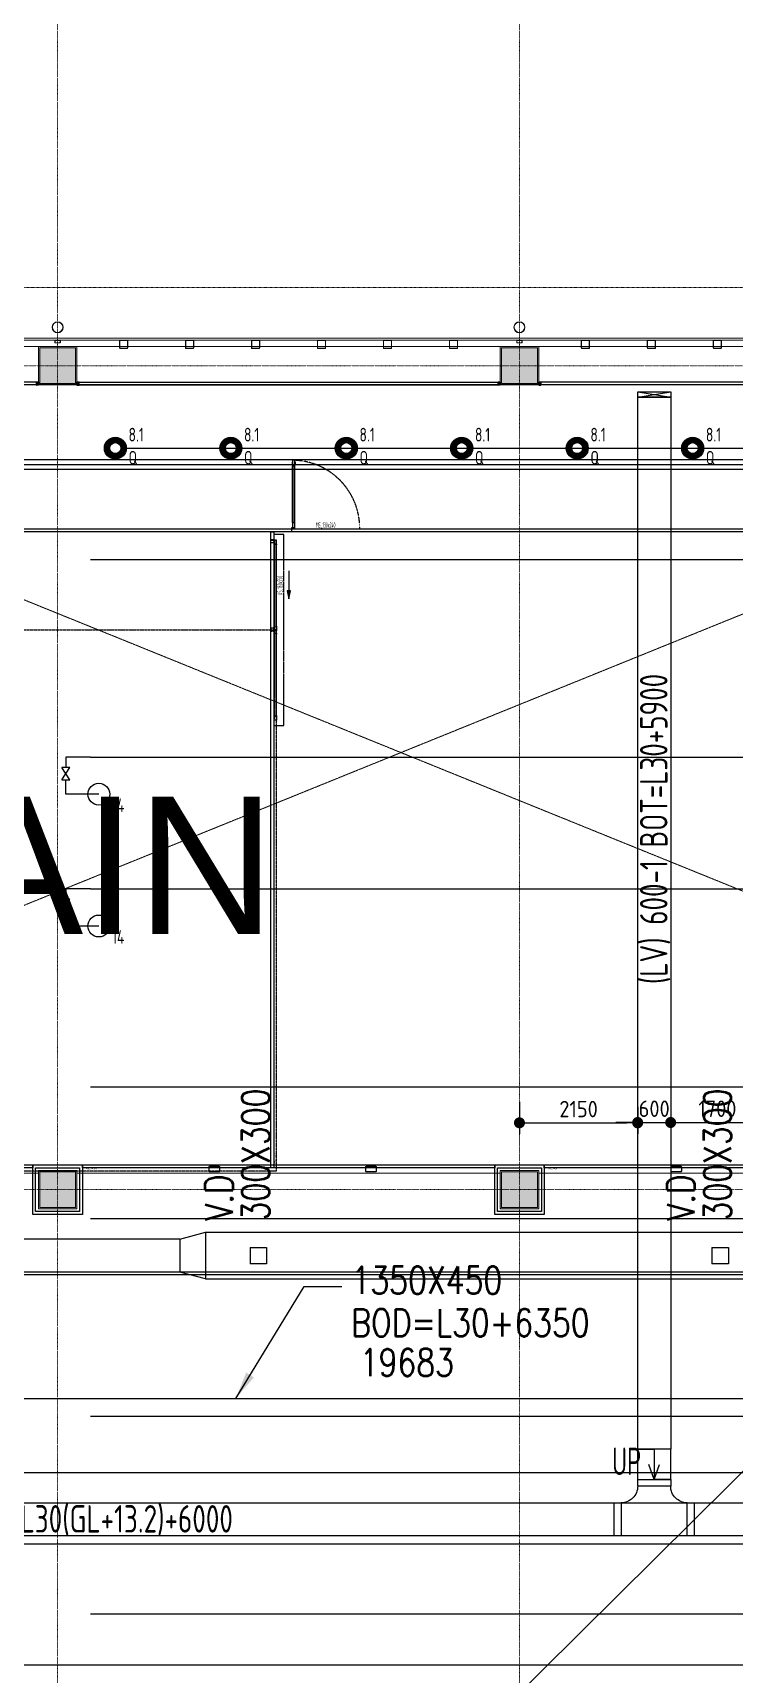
# Model space of a CAD drawing. Extents: x -32000 to 416743, y -254124 to 144214.
# Drawn here: x 209550 to 222304, y 66179 to 96061 of the extents above; entities that cross this region are included whole.
import ezdxf
from ezdxf.enums import TextEntityAlignment as Align

# ---------------------------------------------------------------- set-up
doc = ezdxf.new("R2010")
doc.units = 0
doc.header["$LTSCALE"] = 10
for name, pattern in [('H12PL4$0$JJP_三點線', [0.9, 0.3, -0.15, 0, -0.15, 0, -0.15, 0, -0.15]), ('X-F2-L30-FS-PIPE$0$CENTER2', [1.125, 0.75, -0.125, 0.125, -0.125]), ('XFDP30$0$HIDDEN', [0.3, 0.2, -0.1]), ('XFDP30$0$HIDDEN2', [0.1875, 0.125, -0.0625]), ('XFM1D40$0$CENTER', [2, 1.25, -0.25, 0.25, -0.25]), ('XFM7P40ICA$0$H12PL4$0$CENTERK1', [0.0983, 0.0833, -0.005, 0.005, -0.005]), ('XFM7P40ICA$0$H12PL4$0$DOTK1', [0.01, 0.005, -0.005]), ('XFM7P40ICA$0$H12PL4$0$JJP_三點線', [0.9, 0.3, -0.15, 0, -0.15, 0, -0.15, 0, -0.15])]:
    doc.linetypes.add(name, pattern=pattern)
for name, color, linetype in [('H12PL4$0$A-OBJE-2D', 252, 'Continuous'), ('H12PL4$0$A-OBJE-MEP', 252, 'Continuous'), ('H12PL4$0$A-WALL-EX', 252, 'Continuous'), ('H12PL4$0$S-COL', 252, 'Continuous'), ('H12PL4$0$S-GRID', 252, 'Continuous'), ('X-F2-L30-E-CT-LV-50K$0$E-CBL-DIM', 250, 'Continuous'), ('X-F2-L30-E-CT-LV-50K$0$E-CBL-EQPM', 230, 'Continuous'), ('X-F2-L30-E-CT-LV-50K$0$E-CBL-TXT', 250, 'Continuous'), ('X-F2-L30-FS-PIPE$0$F-SK-CEN', 1, 'X-F2-L30-FS-PIPE$0$CENTER2'), ('X-F2-L30-FS-PIPE$0$F-SK-DN-QR-T68-K14', 40, 'Continuous'), ('X-F2-L30-FS-PIPE$0$F-SK-LINE3', 100, 'Continuous'), ('X-F2-L30-FS-PIPE$0$F-SK-LINE4', 140, 'Continuous'), ('X-F2-L30-FS-PIPE$0$F-SK-UP-QR-T68-K8.1', 40, 'Continuous'), ('XFDP30$0$A-Door (50K)', 2, 'Continuous'), ('XFDP30$0$A-Partition-Col (50K)', 1, 'Continuous'), ('XFDP30$0$A-W-P1S (50K)', 2, 'Continuous'), ('XFDP30$0$A-W-P1S (50K_Temporary)', 2, 'XFDP30$0$HIDDEN2'), ('XFDP30$0$A-W-P2D_H-2.8m (50K)', 2, 'Continuous'), ('XFDP30$0$A-W-R1 (Rockwool) (50K)', 2, 'Continuous'), ('XFM1D40$0$M-CWTR-TEXT', 250, 'Continuous'), ('XFM1D40$0$M-HVAC-CMDUCT', 150, 'Continuous'), ('XFM1D40$0$M-PIPE-TEXT-ARROR', 250, 'Continuous'), ('XFM7P40ICA$0$H12PL4$0$A-OBJE-MEP', 252, 'Continuous'), ('XFM7P40ICA$0$H12PL4$0$A-WALL-EX', 252, 'Continuous'), ('XFM7P40ICA$0$H12PL4$0$Hattch', 252, 'Continuous'), ('XFM7P40ICA$0$H12PL4$0$L40_19_DRAN', 252, 'Continuous'), ('XFM7P40ICA$0$H12PL4$0$L40_19_SIAGE1', 252, 'Continuous'), ('XFM7P40ICA$0$H12PL4$0$L40_19_SIAGE3', 252, 'Continuous'), ('XFM7P40ICA$0$H12PL4$0$L40_19_STEEL2', 252, 'Continuous'), ('XFM7P40ICA$0$H12PL4$0$L40_19_STEEL3', 252, 'Continuous'), ('XFM7P40ICA$0$H12PL4$0$L40_19_SUGATA3', 252, 'Continuous'), ('XFM7P40ICA$0$H12PL4$0$L40_19_SUGATAD', 252, 'Continuous'), ('XFM7P40ICA$0$H12PL4$0$S-COL', 252, 'Continuous'), ('XFM7P40ICA$0$H12PL4$0$S-GRID', 252, 'Continuous')]:
    doc.layers.add(name, color=color, linetype=linetype)
doc.layers.add('XFDP30$0$A-Area (50K)', color=7, linetype='Continuous', plot=False)
doc.styles.get("Standard").update_dxf_attribs({"font": 'arial.ttf'})
doc.styles.add('X-F2-L30-E-CT-LV-50K$0$AA-TXT', font='isocp.shx', dxfattribs={"bigfont": 'chineset.shx'})
doc.styles.add('X-F2-L30-FS-PIPE$0$aa-txt', font='isocp.shx', dxfattribs={"bigfont": 'chineset.shx'})
doc.styles.add('XFDP30$0$AA-TXT', font='isocp.shx', dxfattribs={"width": 0.8, "bigfont": 'china.shx'})
doc.styles.add('XFM1D40$0$12P7-XCM2P10$0$AA-TXT', font='simplex.shx', dxfattribs={"bigfont": 'china.shx'})
doc.styles.add('XFM1D40$0$STANDARD', font='SIMPLEX', dxfattribs={"bigfont": 'BIGFONT'})
doc.dimstyles.new('X-F2-L30-E-CT-LV-50K$0$2000-dim', dxfattribs={"dimscale": 2000, "dimtxt": 0.15, "dimasz": 0.1, "dimexe": 0.1, "dimexo": 0.1, "dimgap": 0.05, "dimtad": 1, "dimdec": 0, "dimzin": 0, "dimdsep": 46, "dimtxsty": 'X-F2-L30-E-CT-LV-50K$0$AA-TXT', "dimblk": 'X-F2-L30-E-CT-LV-50K$0$_Dot', "dimcen": 2, "dimclrd": 256, "dimclre": 256, "dimclrt": 3, "dimadec": 0, "dimazin": 0, "dimtfac": 1, "dimtdec": 0, "dimtix": 1, "dimtmove": 2, "dimatfit": 3, "dimfxl": 0.1, "dimtvp": 1, "dimtolj": 1, "dimtzin": 0, "dimarcsym": 0})
doc.dimstyles.new('XFM1D40$0$Standard', dxfattribs={"dimtxt": 0.18, "dimasz": 0.18, "dimexe": 0.18, "dimexo": 0.0625, "dimgap": 0.09, "dimtad": 0, "dimtih": 1, "dimtoh": 1, "dimdec": 4, "dimzin": 0, "dimdsep": 46, "dimtxsty": 'XFM1D40$0$STANDARD', "dimcen": 0.09, "dimadec": 0, "dimazin": 0, "dimtfac": 1, "dimtdec": 4, "dimtofl": 0, "dimtmove": 0, "dimatfit": 3, "dimfxl": 1, "dimtolj": 1, "dimtzin": 0, "dimarcsym": 0})

# ---------------------------------------------------------------- blocks, each defined once
blk = doc.blocks.new('H12PL4')
at = {"layer": 'H12PL4$0$A-OBJE-2D', "lineweight": 0}
blk.add_line((151700, -350), (243100, 90350), dxfattribs=at)
at = {"layer": 'H12PL4$0$A-OBJE-MEP', "lineweight": 0, "flags": 128}
for points in [[(210095, 90700, 1), (209905, 90700, 1)], [(218495, 90700, 1), (218305, 90700, 1)]]:
    blk.add_lwpolyline(points, format="xyb", close=True, dxfattribs=at)
at = {"layer": 'H12PL4$0$A-OBJE-MEP', "lineweight": 0}
for centre in [(210000, 90700), (218400, 90700)]:
    blk.add_circle(centre, 100, dxfattribs=at)
at = {"layer": 'H12PL4$0$A-WALL-EX', "lineweight": 0}
blk.add_line((151700, 90465), (243600, 90465), dxfattribs=at)
at = {"layer": 'H12PL4$0$A-WALL-EX', "lineweight": 0, "flags": 128}
for points in [[(151550, 90350), (243617.5, 90350)], [(151700, 90500), (243600, 90500)], [(151700, 90500), (243600, 90500)], [(243600, 90500), (151700, 90500)]]:
    blk.add_lwpolyline(points, dxfattribs=at)
at = {"layer": 'H12PL4$0$S-COL', "lineweight": 0, "flags": 128}
for points in [[(209650, 90350), (209650, 89650), (210350, 89650), (210350, 90350)], [(218050, 90350), (218050, 89650), (218750, 89650), (218750, 90350)]]:
    blk.add_lwpolyline(points, dxfattribs=at)
for points in [[(209650, 74650), (210350, 74650), (210350, 75350), (209650, 75350)], [(218050, 74650), (218750, 74650), (218750, 75350), (218050, 75350)]]:
    blk.add_lwpolyline(points, close=True, dxfattribs=at)
at = {"layer": 'H12PL4$0$S-GRID', "linetype": 'H12PL4$0$JJP_三點線', "lineweight": 0}
for p, q in [((210000, 128250), (210000, -28000)), ((218400, 128250), (218400, -28000)), ((-29000, 90000), (289600, 90000)), ((-29000, 75000), (289600, 75000))]:
    blk.add_line(p, q, dxfattribs=at)
blk = doc.blocks.new('XFDP30$0$TP1-50-Partition_Col-side')
blk.add_lwpolyline([(-2.5, -4), (-2.5, -3.9), (-2.6, -3.9), (-2.5, -3), (-2.5, -0.3), (-2.4, -0.2), (-0.7, -0.2), (-0.5, -0.2), (-0.1, -0.2), (0, -0.2), (0, -0.2), (0.5, -0.2), (0.6, -0.2), (2.4, -0.2), (2.5, -0.3), (2.5, -3), (2.6, -3.9), (2.5, -3.9), (2.5, -4), (2.7, -4), (2.7, 0), (-2.7, 0), (-2.7, -4)], close=True)
for points in [[(-1.6, -2.1), (-2.3, -2.1, 0.414213), (-2.4, -2.2), (-2.4, -3.6), (-2.5, -3.6), (-2.5, -2.2, -0.414213), (-2.3, -2), (-1.6, -2), (-1.6, -2.1)], [(1.6, -2.1), (2.3, -2.1, -0.414213), (2.4, -2.2), (2.4, -3.6), (2.5, -3.6), (2.5, -2.2, 0.414213), (2.3, -2), (1.6, -2), (1.6, -2.1)]]:
    blk.add_lwpolyline(points, format="xyb")
blk.add_lwpolyline([(2.2, -3.6), (-2.2, -3.6, -0.414214), (-2.3, -3.5), (-2.3, -2.6, -0.414214), (-2.2, -2.5), (-1.3, -2.5, 0.414214), (-1.1, -2.3), (-1.1, -2.2, 0.414214), (-1.3, -2.1), (-1.9, -2.1), (-1.9, -2.1), (-1.3, -2.1, -0.414214), (-1.2, -2.2), (-1.2, -2.3, -0.414214), (-1.3, -2.4), (-2.2, -2.4, 0.414214), (-2.4, -2.6), (-2.4, -3.5, 0.414214), (-2.2, -3.6), (2.2, -3.6, 0.414214), (2.4, -3.5), (2.4, -2.6, 0.414214), (2.2, -2.4), (1.3, -2.4, -0.414214), (1.2, -2.3), (1.2, -2.2, -0.414214), (1.3, -2.1), (1.9, -2.1), (1.9, -2.1), (1.3, -2.1, 0.414214), (1.1, -2.2), (1.1, -2.3, 0.414214), (1.3, -2.5), (2.2, -2.5, -0.414214), (2.3, -2.6), (2.3, -3.5, -0.414214)], format="xyb", close=True)
blk = doc.blocks.new('*U547')
blk.add_lwpolyline([(0, 0), (0, 11.575), (0.05, 11.575), (0.05, 0)], close=True)
at = {"color": 15, "style": 'XFDP30$0$AA-TXT', "width": 0.8}
for tag, p in [('編號', (0.035, 0.07)), ('高度', (0.065, 0.07))]:
    blk.add_attdef(tag, text='', height=0.025, rotation=90, dxfattribs=at).set_placement(p, align=Align.MIDDLE_LEFT)
blk = doc.blocks.new('*U548')
blk.add_lwpolyline([(0, 0), (0, 7.5), (0.05, 7.5), (0.05, 0)], close=True)
at = {"color": 15, "style": 'XFDP30$0$AA-TXT', "width": 0.8}
for tag, p in [('編號', (0.035, 0.07)), ('高度', (0.065, 0.07))]:
    blk.add_attdef(tag, text='', height=0.025, rotation=90, dxfattribs=at).set_placement(p, align=Align.MIDDLE_LEFT)
blk = doc.blocks.new('XFDP30$0$GA2606')
blk.add_lwpolyline([(-13, 1), (-13, 0), (-16, 0), (-16, 0), (-16, 0), (-19, 0, -0.902738), (-19, 1), (-10, 3, 0.298217), (-9, 2), (-2, 2, 0.414214), (-2, 3), (-2, 18), (-2, 18), (-2, 20, -0.668179), (-2, 20), (0, 18), (0, 0), (0, 0), (-2, 0)], format="xyb", close=True)
blk = doc.blocks.new('XFDP30$0$Door-160x000_AS')
at = {"ltscale": 5}
blk.add_hatch(color=256, dxfattribs=at).paths.add_polyline_path([(70.4, 32.9), (70.4, 26.9), (55.4, 29.9)])
for p, q in [((55.4, 29.9), (70.4, 32.9)), ((70.4, 32.9), (70.4, 26.9)), ((70.4, 26.9), (55.4, 29.9)), ((106.4, 29.9), (70.4, 29.9))]:
    blk.add_line(p, q)
at = {"color": 9, "linetype": 'XFDP30$0$HIDDEN2'}
blk.add_lwpolyline([(-175, 21), (172.5, 21), (172.5, 2.5), (-175, 2.5)], close=True, dxfattribs=at)
at = {"color": 1, "linetype": 'XFDP30$0$HIDDEN2'}
for points in [[(-165, 3.8), (-156.7, 3.8, 0.158507), (-156.7, 3.8), (-156.6, 3.9, 0.72636), (-156.6, 4), (-156.8, 4, 0.414214), (-156.8, 3.9, -0.414214), (-156.8, 3.9), (-157.5, 3.9, -0.414214), (-157.6, 4), (-157.6, 4.4, 0.414214), (-157.6, 4.4), (-157.6, 4.4, 0.414214), (-157.7, 4.4), (-157.7, 4, -0.414214), (-157.7, 3.9), (-157.8, 3.9, -0.414214), (-157.9, 4), (-157.9, 5.7), (-157.9, 5.8), (-157.9, 5.8), (-157.9, 7.6, -0.414214), (-157.8, 7.6), (-157.7, 7.6, -0.414214), (-157.7, 7.6), (-157.7, 7.1, 0.414214), (-157.6, 7.1), (-157.6, 7.1, 0.414214), (-157.6, 7.1), (-157.6, 7.6, -0.414214), (-157.5, 7.6), (-156.8, 7.6, -0.414214), (-156.8, 7.6), (-156.8, 7.6, 0.414214), (-156.8, 7.6), (-156.6, 7.6, 0.72636), (-156.6, 7.6), (-156.7, 7.7, 0.158507), (-156.7, 7.7), (-165, 7.7, 0.414214), (-165, 7.7), (-165, 3.9, 0.414214)], [(0, 3.8), (-8.3, 3.8, -0.158507), (-8.3, 3.8), (-8.4, 3.9, -0.72636), (-8.4, 4), (-8.2, 4, -0.414214), (-8.2, 3.9, 0.414214), (-8.2, 3.9), (-7.5, 3.9, 0.414214), (-7.4, 4), (-7.4, 4.4, -0.414214), (-7.4, 4.4), (-7.4, 4.4, -0.414214), (-7.3, 4.4), (-7.3, 4, 0.414214), (-7.3, 3.9), (-7.2, 3.9, 0.414214), (-7.1, 4), (-7.1, 5.7), (-7.1, 5.8), (-7.1, 5.8), (-7.1, 7.6, 0.414214), (-7.2, 7.6), (-7.3, 7.6, 0.414214), (-7.3, 7.6), (-7.3, 7.1, -0.414214), (-7.4, 7.1), (-7.4, 7.1, -0.414214), (-7.4, 7.1), (-7.4, 7.6, 0.414214), (-7.5, 7.6), (-8.2, 7.6, 0.414214), (-8.2, 7.6), (-8.2, 7.6, -0.414214), (-8.2, 7.6), (-8.4, 7.6, -0.72636), (-8.4, 7.6), (-8.3, 7.7, -0.158507), (-8.3, 7.7), (0, 7.7, -0.414214), (0, 7.7), (0, 3.9, -0.414214)]]:
    blk.add_lwpolyline(points, format="xyb", close=True, dxfattribs=at)
blk.add_lwpolyline([(-157.6, 4), (-157.6, 7.5), (-7.4, 7.5), (-7.4, 4)], close=True, dxfattribs=at)
for points in [[(-2.3, -0.5, 0.070096), (-2.3, -0.5, 0.334236), (-2.2, -0.5, 0.795363), (-2.2, -0.4), (-2.6, -0.4, -0.414214), (-2.7, -0.3), (-2.7, 0.3, -0.414214), (-2.6, 0.4), (-2.2, 0.4, 0.795363), (-2.2, 0.5, 0.334236), (-2.3, 0.5, 0.070096), (-2.3, 0.5, 0.06212), (-2.3, 0.5, -0.357966), (-2.3, 0.5, -0.114149), (-2.3, 0.5), (-2.5, 0.6, 0.520559), (-2.5, 0.6, -0.09816), (-2.5, 0.6, -0.704497), (-2.6, 0.6, 0.231019), (-2.7, 0.8, -0.259663), (-2.7, 0.8), (-2.7, 1.5, 0.250846), (-2.7, 1.6, 0.148829), (-2.7, 1.6), (-2.8, 1.9, 0.835879), (-3, 1.9), (-3, -1.9, 0.835879), (-2.8, -1.9), (-2.7, -1.6, 0.148829), (-2.7, -1.6, 0.250846), (-2.7, -1.5), (-2.7, -0.8, -0.259663), (-2.7, -0.8, 0.231019), (-2.6, -0.6, -0.704497), (-2.5, -0.6, -0.09816), (-2.5, -0.6, 0.520559), (-2.5, -0.6), (-2.3, -0.5, -0.114149), (-2.3, -0.5, -0.357966), (-2.3, -0.5, 0.06212)], [(-2.5, 3.8), (5.8, 3.8, 0.158507), (5.8, 3.8), (5.9, 3.9, 0.72636), (5.9, 4), (5.7, 4, 0.414214), (5.7, 3.9, -0.414214), (5.7, 3.9), (5, 3.9, -0.414214), (4.9, 4), (4.9, 4.4, 0.414214), (4.9, 4.4), (4.9, 4.4, 0.414214), (4.8, 4.4), (4.8, 4, -0.414214), (4.8, 3.9), (4.7, 3.9, -0.414214), (4.6, 4), (4.6, 5.7), (4.6, 5.8), (4.6, 5.8), (4.6, 7.6, -0.414214), (4.7, 7.6), (4.8, 7.6, -0.414214), (4.8, 7.6), (4.8, 7.1, 0.414214), (4.9, 7.1), (4.9, 7.1, 0.414214), (4.9, 7.1), (4.9, 7.6, -0.414214), (5, 7.6), (5.7, 7.6, -0.414214), (5.7, 7.6), (5.7, 7.6, 0.414214), (5.7, 7.6), (5.9, 7.6, 0.72636), (5.9, 7.6), (5.8, 7.7, 0.158507), (5.8, 7.7), (-2.5, 7.7, 0.414214), (-2.5, 7.7), (-2.5, 3.9, 0.414214)], [(162.5, 3.8), (154.2, 3.8, -0.158507), (154.2, 3.8), (154.1, 3.9, -0.72636), (154.1, 4), (154.3, 4, -0.414214), (154.3, 3.9, 0.414214), (154.3, 3.9), (155, 3.9, 0.414214), (155.1, 4), (155.1, 4.4, -0.414214), (155.1, 4.4), (155.1, 4.4, -0.414214), (155.2, 4.4), (155.2, 4, 0.414214), (155.2, 3.9), (155.3, 3.9, 0.414214), (155.4, 4), (155.4, 5.7), (155.4, 5.8), (155.4, 5.8), (155.4, 7.6, 0.414214), (155.3, 7.6), (155.2, 7.6, 0.414214), (155.2, 7.6), (155.2, 7.1, -0.414214), (155.1, 7.1), (155.1, 7.1, -0.414214), (155.1, 7.1), (155.1, 7.6, 0.414214), (155, 7.6), (154.3, 7.6, 0.414214), (154.3, 7.6), (154.3, 7.6, -0.414214), (154.3, 7.6), (154.1, 7.6, -0.72636), (154.1, 7.6), (154.2, 7.7, -0.158507), (154.2, 7.7), (162.5, 7.7, -0.414214), (162.5, 7.7), (162.5, 3.9, -0.414214)], [(162.3, -0.5, -0.070096), (162.3, -0.5, -0.334236), (162.2, -0.5, -0.795363), (162.2, -0.4), (162.6, -0.4, 0.414214), (162.7, -0.3), (162.7, 0.3, 0.414214), (162.6, 0.4), (162.2, 0.4, -0.795363), (162.2, 0.5, -0.334236), (162.3, 0.5, -0.070096), (162.3, 0.5, -0.06212), (162.3, 0.5, 0.357966), (162.3, 0.5, 0.114149), (162.3, 0.5), (162.5, 0.6, -0.520559), (162.5, 0.6, 0.09816), (162.5, 0.6, 0.704497), (162.6, 0.6, -0.231019), (162.7, 0.8, 0.259663), (162.7, 0.8), (162.7, 1.5, -0.250846), (162.7, 1.6, -0.148829), (162.7, 1.6), (162.8, 1.9, -0.835879), (163, 1.9), (163, -1.9, -0.835879), (162.8, -1.9), (162.7, -1.6, -0.148829), (162.7, -1.6, -0.250846), (162.7, -1.5), (162.7, -0.8, 0.259663), (162.7, -0.8, -0.231019), (162.6, -0.6, 0.704497), (162.5, -0.6, 0.09816), (162.5, -0.6, -0.520559), (162.5, -0.6), (162.3, -0.5, 0.114149), (162.3, -0.5, 0.357966), (162.3, -0.5, -0.06212)]]:
    blk.add_lwpolyline(points, format="xyb", close=True)
for points in [[(-2.5, 2.5), (2.5, 2.5), (2.5, -2.5), (-2.5, -2.5)], [(4.9, 4), (4.9, 7.5), (155.1, 7.5), (155.1, 4)], [(162.5, 2.5), (157.5, 2.5), (157.5, -2.5), (162.5, -2.5)]]:
    blk.add_lwpolyline(points, close=True)
at = {"ltscale": 5}
for points in [[(2.5, 2.5), (0, 2.5), (0, 3.8), (2.5, 3.8)], [(157.5, 2.5), (160, 2.5), (160, 3.8), (157.5, 3.8)]]:
    blk.add_lwpolyline(points, close=True, dxfattribs=at)
at = {"yscale": 0.09999999999990905}
for p, xscale, zscale, rotation in [((-2.5, 2.5), 0.09999999999990905, 0.09999999999990905, 90), ((162.5, 2.5), -0.09999999999990905, 0.1, 270), ((-2.5, -2.5), -0.09999999999990905, 0.1, 90), ((162.5, -2.5), 0.09999999999990905, 0.09999999999990905, 270)]:
    blk.add_blockref('XFDP30$0$GA2606', p, dxfattribs=dict(at, xscale=xscale, zscale=zscale, rotation=rotation))
at = {"color": 9, "style": 'XFDP30$0$AA-TXT', "width": 0.45}
blk.add_attdef('160X240', text='', height=10, dxfattribs=at).set_placement((80, 14.4), align=Align.MIDDLE)
blk = doc.blocks.new('XFDP30$0$GAD2205')
blk.add_lwpolyline([(0, 1), (0, 1), (-18, 1, -0.414214), (-18, 2), (-18, 3, -0.414214), (-18, 3), (-14, 3, 0.414214), (-13, 4), (-13, 4, 0.414214), (-14, 4), (-18, 4, -0.414214), (-18, 5), (-18, 12, -0.414214), (-18, 12), (-18, 12, 0.414214), (-18, 12), (-18, 14, 0.72636), (-19, 14), (-19, 13, 0.158507), (-19, 13), (-19, 0, 0.414214), (-19, 0), (19, 0, 0.414214), (19, 0), (19, 13, 0.158507), (19, 13), (19, 14, 0.72636), (18, 14), (18, 12, 0.414214), (18, 12, -0.414214), (18, 12), (18, 5, -0.414214), (18, 4), (14, 4, 0.414214), (13, 4), (13, 4, 0.414214), (14, 3), (18, 3, -0.414214), (18, 3), (18, 2, -0.414214), (18, 1), (0, 1)], format="xyb", close=True)
blk = doc.blocks.new('XFDP30$0$Door-S130a')
for p, q in [((8.8, 120.4), (8.8, 125.3)), ((8.8, 125.3), (9.6, 125.3)), ((9.6, 120.4), (8.8, 120.4)), ((9.6, 125.3), (9.6, 120.4))]:
    blk.add_line(p, q)
blk.add_lwpolyline([(4.8, 120.4), (4.8, 125.3), (4, 125.3), (4, 120.4)], close=True)
at = {"ltscale": 5}
for points in [[(8.8, 117.8), (8.8, 127.9), (4.8, 127.9), (4.8, 117.8)], [(5, 117.5), (5, 14.8), (5, 14.8), (5, 117.5)], [(8.6, 14.8), (8.5, 14.8), (8.5, 117.5), (8.6, 117.5)], [(8.8, 4.3), (8.8, 14.4), (4.8, 14.4), (4.8, 4.3)]]:
    blk.add_lwpolyline(points, close=True, dxfattribs=at)
blk.add_lwpolyline([(4.8, 117.9), (4.8, 116.7, 0.158507), (4.9, 116.7), (4.9, 116.5, 0.72636), (5, 116.6), (5, 116.7, 0.414214), (5, 116.7, -0.414214), (4.9, 116.8), (4.9, 117.5, -0.414214), (5, 117.5), (5.4, 117.5, 0.414214), (5.4, 117.5), (5.4, 117.6, 0.414214), (5.4, 117.6), (5, 117.6, -0.414214), (4.9, 117.6), (4.9, 117.8, -0.414214), (5, 117.8), (6.8, 117.8), (6.8, 117.8), (6.8, 117.8), (8.6, 117.8, -0.414214), (8.6, 117.8), (8.6, 117.6, -0.414214), (8.6, 117.6), (8.2, 117.6, 0.414214), (8.1, 117.6), (8.1, 117.5, 0.414214), (8.2, 117.5), (8.6, 117.5, -0.414214), (8.6, 117.5), (8.6, 116.8, -0.414214), (8.6, 116.7), (8.6, 116.7, 0.414214), (8.6, 116.7), (8.6, 116.6, 0.72636), (8.6, 116.5), (8.7, 116.7, 0.158507), (8.7, 116.7), (8.7, 117.9, 0.414214), (8.7, 117.9), (4.9, 117.9, 0.414214)], format="xyb", close=True, dxfattribs=at)
at = {"ltscale": 500}
for points in [[(3.2, -0.6), (3.2, 3.9), (3, 3.9), (3, -0.6)], [(8.5, 4.8), (4, 4.8), (4, 4.6), (8.5, 4.6)]]:
    blk.add_lwpolyline(points, close=True, dxfattribs=at)
at = {"linetype": 'XFDP30$0$HIDDEN', "ltscale": 0.1}
blk.add_arc((3.4, 4.4), 123.6, 0, 86.7594, dxfattribs=at)
at = {"ltscale": 500, "extrusion": (0, 0, -1)}
blk.add_ellipse((3.4, 4.4), major_axis=(-0.495, 0.495), ratio=1, start_param=5.497787, end_param=11.780972, dxfattribs=at)
at = {"ltscale": 5, "xscale": 0.1000000000058208, "yscale": 0.1000000000058208, "zscale": 0.1000000000058208}
blk.add_blockref('XFDP30$0$GAD2205', (6.8, 14.3), dxfattribs=at)
at = {"color": 9, "style": 'XFDP30$0$AA-TXT', "width": 0.45}
blk.add_attdef('130X240', text='', height=10, dxfattribs=at).set_placement((65, 10), align=Align.MIDDLE_CENTER)
blk = doc.blocks.new('XFDP30')
at = {"layer": 'XFDP30$0$A-Area (50K)'}
blk.add_lwpolyline([(175950, 89650), (174600, 89650), (174600, 350), (243151, 350), (243151, 37225), (239940, 37225), (239940, 44550), (235500, 44550), (235500, 50025), (243150, 50025), (243151, 89650), (185250, 89650), (185250, 86290), (175950, 86290)], close=True, dxfattribs=at)
at = {"layer": 'XFDP30$0$A-W-P1S (50K)'}
for p, q in [((235600, 87025), (197075, 87025, 0)), ((235650, 86975), (197125, 86975, 0)), ((209550, 75450), (210450, 75450)), ((209550, 74550), (209550, 75450)), ((209600, 75400), (210400, 75400)), ((209600, 74600), (209600, 75400)), ((210400, 75400), (210400, 74600)), ((210450, 75450), (210450, 74550)), ((217950, 75450), (218850, 75450)), ((217950, 74550), (217950, 75450)), ((218000, 75400), (218800, 75400)), ((218000, 74600), (218000, 75400)), ((218800, 75400), (218800, 74600)), ((218850, 75450), (218850, 74550)), ((210450, 74550), (209550, 74550)), ((210400, 74600), (209600, 74600)), ((218850, 74550), (217950, 74550)), ((218800, 74600), (218000, 74600))]:
    blk.add_line(p, q, dxfattribs=at)
at = {"layer": 'XFDP30$0$A-W-P1S (50K_Temporary)', "ltscale": 2}
for p, q in [((192625, 73503, 0), (236742, 73503, 0)), ((192625, 73453, 0), (236742, 73453))]:
    blk.add_line(p, q, dxfattribs=at)
at = {"layer": 'XFDP30$0$A-W-R1 (Rockwool) (50K)'}
for p, q in [((209650, 89700, 0), (201950, 89700, 0)), ((209650, 89650, 0), (201950, 89650, 0)), ((210350, 89700, 0), (218050, 89700, 0)), ((210350, 89650, 0), (218050, 89650, 0)), ((226450, 89700, 0), (218750, 89700, 0)), ((226450, 89650, 0), (218750, 89650, 0))]:
    blk.add_line(p, q, dxfattribs=at)
at = {"layer": 'XFDP30$0$A-Door (50K)', "xscale": 10, "yscale": 10, "zscale": 10}
blk.add_blockref('XFDP30$0$Door-S130a', (214225, 87000, 0), dxfattribs=at).add_auto_attribs({'130X240': 'MS_130x240'})
at = {"layer": 'XFDP30$0$A-Door (50K)'}
ref = blk.add_blockref('XFDP30$0$Door-160x000_AS', (213906, 85200, 0), dxfattribs=dict(at, xscale=-10, yscale=10, zscale=10, rotation=270))
ref.add_attrib('160X240', 'AS_160x250', dxfattribs={"layer": '0', "color": 9, "height": 100, "rotation": 90, "style": 'XFDP30$0$AA-TXT', "width": 0.45}).set_placement((214050, 86000, 0), align=Align.MIDDLE)
at = {"layer": 'XFDP30$0$A-Partition-Col (50K)', "yscale": 10, "zscale": 10}
for p, xscale, rotation in [((209650, 89675, 0), -10, 270), ((210350, 89675, 0), 10, 90), ((218050, 89675), -10, 270), ((218750, 89675), 10, 90)]:
    blk.add_blockref('XFDP30$0$TP1-50-Partition_Col-side', p, dxfattribs=dict(at, xscale=xscale, rotation=rotation))
at = {"layer": 'XFDP30$0$A-W-P2D_H-2.8m (50K)'}
ref = blk.add_blockref('*U547', (213881, 75400), dxfattribs=dict(at, xscale=1000, yscale=1000, zscale=1000))
ref.add_attrib('高度', 'WALL H=2.8m', dxfattribs={"layer": '0', "color": 15, "height": 25, "rotation": 90, "style": 'XFDP30$0$AA-TXT', "width": 0.8}).set_placement((213946, 75470), align=Align.MIDDLE_LEFT)
ref = blk.add_blockref('*U548', (202050, 75450), dxfattribs=dict(at, xscale=1000, yscale=1000, zscale=1000, rotation=270))
ref.add_attrib('高度', 'WALL H=2.8m', dxfattribs={"layer": '0', "color": 15, "height": 25, "style": 'XFDP30$0$AA-TXT', "width": 0.8}).set_placement((202120, 75385), align=Align.MIDDLE_LEFT)
ref = blk.add_blockref('*U548', (210450, 75450), dxfattribs=dict(at, xscale=1000, yscale=1000, zscale=1000, rotation=270))
ref.add_attrib('高度', 'WALL H=2.8m', dxfattribs={"layer": '0', "color": 15, "height": 25, "style": 'XFDP30$0$AA-TXT', "width": 0.8}).set_placement((210520, 75385), align=Align.MIDDLE_LEFT)
ref = blk.add_blockref('*U548', (218850, 75450), dxfattribs=dict(at, xscale=1000, yscale=1000, zscale=1000, rotation=270))
ref.add_attrib('高度', 'WALL H=2.8m', dxfattribs={"layer": '0', "color": 15, "height": 25, "style": 'XFDP30$0$AA-TXT', "width": 0.8}).set_placement((218920, 75385), align=Align.MIDDLE_LEFT)
blk = doc.blocks.new('*U561')
at = {"linetype": 'ByBlock', "lineweight": -2, "ltscale": 0.8}
blk.add_line((-300, -600), (900, -600), dxfattribs=at)
for points in [[(-300, 0, 0.414214), (0, 300)], [(600, 300, 0.414214), (900, 0)]]:
    blk.add_lwpolyline(points, format="xyb", dxfattribs=at)
for points in [[(600, 300), (600, 425), (0, 425), (0, 300)], [(-425, -600), (-300, -600), (-300, 0), (-425, 0)], [(900, -600), (1025, -600), (1025, 0), (900, 0)]]:
    blk.add_lwpolyline(points, close=True, dxfattribs=at)
blk = doc.blocks.new('X-F2-L30-E-CT-LV-50K$0$_Dot')
at = {"color": 0, "linetype": 'ByBlock', "lineweight": -2}
blk.add_line((-0.5, 0), (-1, 0), dxfattribs=at)
at = {"color": 0, "linetype": 'ByBlock', "const_width": 0.5}
blk.add_lwpolyline([(-0.25, 0, 1), (0.25, 0, 1)], format="xyb", close=True, dxfattribs=at)
blk = doc.blocks.new('*D1080')
at = {"layer": 'DEFPOINTS', "color": 0, "transparency": 16777216}
for p in [(218400, 76800), (220550, 76699), (220550, 76217)]:
    blk.add_point(p, dxfattribs=at)
at = {"layer": 'X-F2-L30-E-CT-LV-50K$0$E-CBL-DIM', "lineweight": -2, "transparency": 16777216}
for p, q in [((218400, 76600), (218400, 76017)), ((220550, 76499), (220550, 76017)), ((218600, 76217), (220350, 76217))]:
    blk.add_line(p, q, dxfattribs=at)
at = {"layer": 'X-F2-L30-E-CT-LV-50K$0$E-CBL-DIM', "lineweight": -2, "transparency": 16777216, "xscale": 200, "yscale": 200, "zscale": 200, "rotation": 180}
blk.add_blockref('X-F2-L30-E-CT-LV-50K$0$_Dot', (218400, 76217), dxfattribs=at)
at = {"layer": 'X-F2-L30-E-CT-LV-50K$0$E-CBL-DIM', "lineweight": -2, "transparency": 16777216, "xscale": 200, "yscale": 200, "zscale": 200}
blk.add_blockref('X-F2-L30-E-CT-LV-50K$0$_Dot', (220550, 76217), dxfattribs=at)
at = {"layer": 'X-F2-L30-E-CT-LV-50K$0$E-CBL-DIM', "transparency": 16777216, "insert": (219475, 76467), "char_height": 300, "attachment_point": 5, "style": 'X-F2-L30-E-CT-LV-50K$0$AA-TXT'}
blk.add_mtext('\\A1;2150', dxfattribs=at)
blk = doc.blocks.new('*D1081')
at = {"layer": 'DEFPOINTS', "color": 0, "transparency": 16777216}
for p in [(220550, 76699), (221150, 76283), (221150, 76223)]:
    blk.add_point(p, dxfattribs=at)
at = {"layer": 'X-F2-L30-E-CT-LV-50K$0$E-CBL-DIM', "lineweight": -2, "transparency": 16777216}
for p, q in [((220550, 76499), (220550, 76023)), ((220350, 76223), (220150, 76223)), ((220550, 76223), (221150, 76223)), ((221350, 76223), (221550, 76223)), ((221150, 76083), (221150, 76023))]:
    blk.add_line(p, q, dxfattribs=at)
at = {"layer": 'X-F2-L30-E-CT-LV-50K$0$E-CBL-DIM', "lineweight": -2, "transparency": 16777216, "xscale": 200, "yscale": 200, "zscale": 200}
blk.add_blockref('X-F2-L30-E-CT-LV-50K$0$_Dot', (220550, 76223), dxfattribs=at)
at = {"layer": 'X-F2-L30-E-CT-LV-50K$0$E-CBL-DIM', "lineweight": -2, "transparency": 16777216, "xscale": 200, "yscale": 200, "zscale": 200, "rotation": 180}
blk.add_blockref('X-F2-L30-E-CT-LV-50K$0$_Dot', (221150, 76223), dxfattribs=at)
at = {"layer": 'X-F2-L30-E-CT-LV-50K$0$E-CBL-DIM', "transparency": 16777216, "insert": (220850, 76473), "char_height": 300, "attachment_point": 5, "style": 'X-F2-L30-E-CT-LV-50K$0$AA-TXT'}
blk.add_mtext('\\A1;600', dxfattribs=at)
blk = doc.blocks.new('*D1082')
at = {"layer": 'DEFPOINTS', "color": 0, "transparency": 16777216}
for p in [(221150, 76283), (222850, 76283), (222850, 76223)]:
    blk.add_point(p, dxfattribs=at)
at = {"layer": 'X-F2-L30-E-CT-LV-50K$0$E-CBL-DIM', "lineweight": -2, "transparency": 16777216}
for p, q in [((221350, 76223), (222650, 76223)), ((221150, 76083), (221150, 76023)), ((222850, 76083), (222850, 76023))]:
    blk.add_line(p, q, dxfattribs=at)
at = {"layer": 'X-F2-L30-E-CT-LV-50K$0$E-CBL-DIM', "lineweight": -2, "transparency": 16777216, "xscale": 200, "yscale": 200, "zscale": 200, "rotation": 180}
blk.add_blockref('X-F2-L30-E-CT-LV-50K$0$_Dot', (221150, 76223), dxfattribs=at)
at = {"layer": 'X-F2-L30-E-CT-LV-50K$0$E-CBL-DIM', "lineweight": -2, "transparency": 16777216, "xscale": 200, "yscale": 200, "zscale": 200}
blk.add_blockref('X-F2-L30-E-CT-LV-50K$0$_Dot', (222850, 76223), dxfattribs=at)
at = {"layer": 'X-F2-L30-E-CT-LV-50K$0$E-CBL-DIM', "transparency": 16777216, "insert": (222000, 76473), "char_height": 300, "attachment_point": 5, "style": 'X-F2-L30-E-CT-LV-50K$0$AA-TXT'}
blk.add_mtext('\\A1;1700', dxfattribs=at)
blk = doc.blocks.new('XFM7P40ICA$0$H12PL4')
at = {"layer": 'XFM7P40ICA$0$H12PL4$0$Hattch', "linetype": 'Continuous', "lineweight": 0}
for points in [[(209650, 89650), (210350, 89650), (210350, 90350), (209650, 90350)], [(218050, 89650), (218750, 89650), (218750, 90350), (218050, 90350)], [(209650, 74650), (210350, 74650), (210350, 75350), (209650, 75350)], [(218050, 74650), (218750, 74650), (218750, 75350), (218050, 75350)]]:
    blk.add_hatch(color=256, dxfattribs=at).paths.add_polyline_path(points)
at = {"layer": 'XFM7P40ICA$0$H12PL4$0$A-OBJE-MEP', "lineweight": 0, "flags": 128}
for points in [[(210095, 90700, 1), (209905, 90700, 1)], [(218495, 90700, 1), (218305, 90700, 1)]]:
    blk.add_lwpolyline(points, format="xyb", close=True, dxfattribs=at)
at = {"layer": 'XFM7P40ICA$0$H12PL4$0$A-OBJE-MEP', "lineweight": 0}
for centre in [(210000, 90700), (218400, 90700)]:
    blk.add_circle(centre, 100, dxfattribs=at)
at = {"layer": 'XFM7P40ICA$0$H12PL4$0$A-WALL-EX', "lineweight": 0, "flags": 128}
for points in [[(243600, 90500), (151700, 90500)], [(151700, 90465), (243600, 90465)]]:
    blk.add_lwpolyline(points, dxfattribs=at)
at = {"layer": 'XFM7P40ICA$0$H12PL4$0$L40_19_DRAN', "lineweight": 0}
for centre in [(210000, 90700), (218400, 90700)]:
    blk.add_circle(centre, 100, dxfattribs=at)
at = {"layer": 'XFM7P40ICA$0$H12PL4$0$L40_19_SIAGE1', "lineweight": 0}
for p, q in [((243600, 90500), (151700, 90500)), ((197740, 75450), (234750, 75450)), ((209650, 75300), (201950, 75300)), ((218050, 75300), (210350, 75300)), ((226450, 75300), (218750, 75300))]:
    blk.add_line(p, q, dxfattribs=at)
at = {"layer": 'XFM7P40ICA$0$H12PL4$0$L40_19_SIAGE3', "lineweight": 0}
blk.add_line((151665, 90465), (234900, 90465), dxfattribs=at)
at = {"layer": 'XFM7P40ICA$0$H12PL4$0$L40_19_STEEL2', "lineweight": 0, "flags": 128}
for points in [[(209650, 89650), (209650, 90350), (210350, 90350), (210350, 89650)], [(209675, 89675), (209675, 90325), (210325, 90325), (210325, 89675)], [(218050, 89650), (218050, 90350), (218750, 90350), (218750, 89650)], [(218075, 89675), (218075, 90325), (218725, 90325), (218725, 89675)], [(209650, 75350), (209650, 74650), (210350, 74650), (210350, 75350)], [(209675, 75325), (209675, 74675), (210325, 74675), (210325, 75325)], [(218050, 75350), (218050, 74650), (218750, 74650), (218750, 75350)], [(218075, 75325), (218075, 74675), (218725, 74675), (218725, 75325)]]:
    blk.add_lwpolyline(points, close=True, dxfattribs=at)
at = {"layer": 'XFM7P40ICA$0$H12PL4$0$L40_19_STEEL3', "lineweight": 0, "flags": 128}
for points in [[(210036.5, 90415), (209963.5, 90415, -0.4142136), (209950, 90428.5), (209950, 90451.5, -0.4142136), (209963.5, 90465), (210036.5, 90465, -0.4142136), (210050, 90451.5), (210050, 90428.5, -0.4142136)], [(210036.5, 90419.5), (209963.5, 90419.5, -0.4142136), (209954.5, 90428.5), (209954.5, 90451.5, -0.4142136), (209963.5, 90460.5), (210036.5, 90460.5, -0.4142136), (210045.5, 90451.5), (210045.5, 90428.5, -0.4142136)], [(211261.5, 90315), (211138.5, 90315, -0.4142136), (211125, 90328.5), (211125, 90451.5, -0.4142136), (211138.5, 90465), (211261.5, 90465, -0.4142136), (211275, 90451.5), (211275, 90328.5, -0.4142136)], [(211261.5, 90319.5), (211138.5, 90319.5, -0.4142136), (211129.5, 90328.5), (211129.5, 90451.5, -0.4142136), (211138.5, 90460.5), (211261.5, 90460.5, -0.4142136), (211270.5, 90451.5), (211270.5, 90328.5, -0.4142136)], [(212461.5, 90315), (212338.5, 90315, -0.4142136), (212325, 90328.5), (212325, 90451.5, -0.4142136), (212338.5, 90465), (212461.5, 90465, -0.4142136), (212475, 90451.5), (212475, 90328.5, -0.4142136)], [(212461.5, 90319.5), (212338.5, 90319.5, -0.4142136), (212329.5, 90328.5), (212329.5, 90451.5, -0.4142136), (212338.5, 90460.5), (212461.5, 90460.5, -0.4142136), (212470.5, 90451.5), (212470.5, 90328.5, -0.4142136)], [(213661.5, 90315), (213538.5, 90315, -0.4142136), (213525, 90328.5), (213525, 90451.5, -0.4142136), (213538.5, 90465), (213661.5, 90465, -0.4142136), (213675, 90451.5), (213675, 90328.5, -0.4142136)], [(213661.5, 90319.5), (213538.5, 90319.5, -0.4142136), (213529.5, 90328.5), (213529.5, 90451.5, -0.4142136), (213538.5, 90460.5), (213661.5, 90460.5, -0.4142136), (213670.5, 90451.5), (213670.5, 90328.5, -0.4142136)], [(214861.5, 90315), (214738.5, 90315, -0.4142136), (214725, 90328.5), (214725, 90451.5, -0.4142136), (214738.5, 90465), (214861.5, 90465, -0.4142136), (214875, 90451.5), (214875, 90328.5, -0.4142136)], [(214861.5, 90319.5), (214738.5, 90319.5, -0.4142136), (214729.5, 90328.5), (214729.5, 90451.5, -0.4142136), (214738.5, 90460.5), (214861.5, 90460.5, -0.4142136), (214870.5, 90451.5), (214870.5, 90328.5, -0.4142136)], [(216061.5, 90315), (215938.5, 90315, -0.4142136), (215925, 90328.5), (215925, 90451.5, -0.4142136), (215938.5, 90465), (216061.5, 90465, -0.4142136), (216075, 90451.5), (216075, 90328.5, -0.4142136)], [(216061.5, 90319.5), (215938.5, 90319.5, -0.4142136), (215929.5, 90328.5), (215929.5, 90451.5, -0.4142136), (215938.5, 90460.5), (216061.5, 90460.5, -0.4142136), (216070.5, 90451.5), (216070.5, 90328.5, -0.4142136)], [(217261.5, 90315), (217138.5, 90315, -0.4142136), (217125, 90328.5), (217125, 90451.5, -0.4142136), (217138.5, 90465), (217261.5, 90465, -0.4142136), (217275, 90451.5), (217275, 90328.5, -0.4142136)], [(217261.5, 90319.5), (217138.5, 90319.5, -0.4142136), (217129.5, 90328.5), (217129.5, 90451.5, -0.4142136), (217138.5, 90460.5), (217261.5, 90460.5, -0.4142136), (217270.5, 90451.5), (217270.5, 90328.5, -0.4142136)], [(218436.5, 90415), (218363.5, 90415, -0.4142136), (218350, 90428.5), (218350, 90451.5, -0.4142136), (218363.5, 90465), (218436.5, 90465, -0.4142136), (218450, 90451.5), (218450, 90428.5, -0.4142136)], [(218436.5, 90419.5), (218363.5, 90419.5, -0.4142136), (218354.5, 90428.5), (218354.5, 90451.5, -0.4142136), (218363.5, 90460.5), (218436.5, 90460.5, -0.4142136), (218445.5, 90451.5), (218445.5, 90428.5, -0.4142136)], [(219661.5, 90315), (219538.5, 90315, -0.4142136), (219525, 90328.5), (219525, 90451.5, -0.4142136), (219538.5, 90465), (219661.5, 90465, -0.4142136), (219675, 90451.5), (219675, 90328.5, -0.4142136)], [(219661.5, 90319.5), (219538.5, 90319.5, -0.4142136), (219529.5, 90328.5), (219529.5, 90451.5, -0.4142136), (219538.5, 90460.5), (219661.5, 90460.5, -0.4142136), (219670.5, 90451.5), (219670.5, 90328.5, -0.4142136)], [(220861.5, 90315), (220738.5, 90315, -0.4142136), (220725, 90328.5), (220725, 90451.5, -0.4142136), (220738.5, 90465), (220861.5, 90465, -0.4142136), (220875, 90451.5), (220875, 90328.5, -0.4142136)], [(220861.5, 90319.5), (220738.5, 90319.5, -0.4142136), (220729.5, 90328.5), (220729.5, 90451.5, -0.4142136), (220738.5, 90460.5), (220861.5, 90460.5, -0.4142136), (220870.5, 90451.5), (220870.5, 90328.5, -0.4142136)], [(222061.5, 90315), (221938.5, 90315, -0.4142136), (221925, 90328.5), (221925, 90451.5, -0.4142136), (221938.5, 90465), (222061.5, 90465, -0.4142136), (222075, 90451.5), (222075, 90328.5, -0.4142136)], [(222061.5, 90319.5), (221938.5, 90319.5, -0.4142136), (221929.5, 90328.5), (221929.5, 90451.5, -0.4142136), (221938.5, 90460.5), (222061.5, 90460.5, -0.4142136), (222070.5, 90451.5), (222070.5, 90328.5, -0.4142136)], [(212932, 75425), (212768, 75425, 0.4142136), (212750, 75407), (212750, 75343, 0.4142136), (212768, 75325), (212932, 75325, 0.4142136), (212950, 75343), (212950, 75407, 0.4142136)], [(212932, 75419), (212768, 75419, 0.4142136), (212756, 75407), (212756, 75343, 0.4142136), (212768, 75331), (212932, 75331, 0.4142136), (212944, 75343), (212944, 75407, 0.4142136)], [(215782, 75425), (215618, 75425, 0.4142136), (215600, 75407), (215600, 75343, 0.4142136), (215618, 75325), (215782, 75325, 0.4142136), (215800, 75343), (215800, 75407, 0.4142136)], [(215782, 75419), (215618, 75419, 0.4142136), (215606, 75407), (215606, 75343, 0.4142136), (215618, 75331), (215782, 75331, 0.4142136), (215794, 75343), (215794, 75407, 0.4142136)], [(221332, 75425), (221168, 75425, 0.4142136), (221150, 75407), (221150, 75343, 0.4142136), (221168, 75325), (221332, 75325, 0.4142136), (221350, 75343), (221350, 75407, 0.4142136)], [(221332, 75419), (221168, 75419, 0.4142136), (221156, 75407), (221156, 75343, 0.4142136), (221168, 75331), (221332, 75331, 0.4142136), (221344, 75343), (221344, 75407, 0.4142136)]]:
    blk.add_lwpolyline(points, format="xyb", close=True, dxfattribs=at)
at = {"layer": 'XFM7P40ICA$0$H12PL4$0$L40_19_SUGATA3', "linetype": 'XFM7P40ICA$0$H12PL4$0$CENTERK1', "lineweight": 0}
for p, q in [((197740, 90465), (234750, 75450)), ((197740, 75450), (234750, 90465))]:
    blk.add_line(p, q, dxfattribs=at)
at = {"layer": 'XFM7P40ICA$0$H12PL4$0$L40_19_SUGATAD', "linetype": 'XFM7P40ICA$0$H12PL4$0$DOTK1', "lineweight": 0}
blk.add_line((151700, 91425), (243600, 91425), dxfattribs=at)
at = {"layer": 'XFM7P40ICA$0$H12PL4$0$S-COL', "lineweight": 0, "flags": 128}
for points in [[(209650, 89650), (210350, 89650), (210350, 90350), (209650, 90350)], [(218050, 89650), (218750, 89650), (218750, 90350), (218050, 90350)], [(209650, 74650), (210350, 74650), (210350, 75350), (209650, 75350)], [(218050, 74650), (218750, 74650), (218750, 75350), (218050, 75350)]]:
    blk.add_lwpolyline(points, close=True, dxfattribs=at)
at = {"layer": 'XFM7P40ICA$0$H12PL4$0$S-GRID', "linetype": 'XFM7P40ICA$0$H12PL4$0$JJP_三點線', "lineweight": 0}
for p, q in [((210000, 128250), (210000, -28000)), ((218400, 128250), (218400, -28000)), ((-29000, 90000), (289600, 90000)), ((-29000, 75000), (289600, 75000))]:
    blk.add_line(p, q, dxfattribs=at)
blk = doc.blocks.new('XFM7P40ICA')
blk.add_blockref('XFM7P40ICA$0$H12PL4', (0, 0))
blk = doc.blocks.new('X-F2-L30-FS-PIPE$0$FS02-Q-81')
at = {"const_width": 0.5}
blk.add_lwpolyline([(-0.75, 0, 1), (0.75, 0, 1)], format="xyb", close=True, dxfattribs=at)
for radius in [1, 0.5]:
    blk.add_circle((0, 0), radius)
at = {"style": 'X-F2-L30-FS-PIPE$0$aa-txt', "width": 0.8}
for s, p in [('8.1', (1.2, 0.6)), ('Q', (1.2, -1.5))]:
    blk.add_text(s, height=1.25, dxfattribs=at).set_placement(p)
blk = doc.blocks.new('X-F2-L30-FS-PIPE$0$GV')
for p, q in [((3, -1), (0, 1)), ((3, 1), (0, -1)), ((0, -1), (0, 1)), ((3, 1), (3, -1))]:
    blk.add_line(p, q)
blk = doc.blocks.new('X-F2-L30-FS-PIPE$0$FV03')
blk.add_blockref('X-F2-L30-FS-PIPE$0$GV', (0, 0))
blk = doc.blocks.new('X-F2-L30-FS-PIPE$0$FS01-14')
blk.add_circle((0, 0), 1)
at = {"style": 'X-F2-L30-FS-PIPE$0$aa-txt', "width": 0.8}
blk.add_text('14', height=1.25, dxfattribs=at).set_placement((1.2, -1), align=Align.MIDDLE_LEFT)
blk = doc.blocks.new('X-F2-L30-FS-PIPE')
at = {"layer": 'X-F2-L30-FS-PIPE$0$F-SK-CEN'}
blk.add_line((198168, 88200), (233082, 88200, 0), dxfattribs=at)
at = {"layer": 'X-F2-L30-FS-PIPE$0$F-SK-LINE3'}
for p, q in [((211250, 88500), (223950, 88500)), ((210600, 86475), (225516, 86475)), ((210600, 82875), (210150, 82875)), ((210150, 82875), (210150, 82688)), ((210600, 82875), (225516, 82875)), ((210150, 82200), (210150, 82462)), ((210750, 82200), (210150, 82200)), ((210600, 80475), (210150, 80475)), ((210150, 80475), (210150, 80288)), ((210600, 80475), (225516, 80475)), ((210150, 79800), (210150, 80062)), ((210750, 79800), (210150, 79800)), ((210600, 76875), (225516, 76875)), ((210600, 74475), (225516, 74475)), ((210600, 70875), (225516, 70875)), ((210600, 67275), (225516, 67275))]:
    blk.add_line(p, q, dxfattribs=at)
at = {"layer": 'X-F2-L30-FS-PIPE$0$F-SK-LINE4', "elevation": 0}
blk.add_lwpolyline([(198168, 88284), (198168, 88116), (233082, 88116), (233082, 88284)], close=True, dxfattribs=at)
at = {"layer": 'X-F2-L30-FS-PIPE$0$F-SK-DN-QR-T68-K14', "xscale": 200, "yscale": 200, "zscale": 200}
for p in [(210750, 82200), (210750, 79800)]:
    blk.add_blockref('X-F2-L30-FS-PIPE$0$FS01-14', p, dxfattribs=at)
at = {"layer": 'X-F2-L30-FS-PIPE$0$F-SK-LINE3', "xscale": -75, "yscale": 75, "zscale": 75, "rotation": 90}
for p in [(210150, 82688), (210150, 80288)]:
    blk.add_blockref('X-F2-L30-FS-PIPE$0$FV03', p, dxfattribs=at)
at = {"layer": 'X-F2-L30-FS-PIPE$0$F-SK-UP-QR-T68-K8.1', "xscale": 200, "yscale": 200, "zscale": 200}
for p in [(211050, 88500), (213150, 88500), (215250, 88500), (217350, 88500), (219450, 88500), (221550, 88500)]:
    blk.add_blockref('X-F2-L30-FS-PIPE$0$FS02-Q-81', p, dxfattribs=at)
blk = doc.blocks.new('XFM1D40')
at = {"linetype": 'XFM1D40$0$CENTER', "elevation": 0}
blk.add_lwpolyline([(201858.8, 85189.4), (213975.7, 85189.4), (213975.7, 75335.9), (201858.8, 75335.9)], close=True, dxfattribs=at)
at = {"layer": 'XFM1D40$0$M-HVAC-CMDUCT'}
for p, q in [((212225.6, 74100), (212692.1, 74225)), ((212692.1, 74225), (245350, 74225)), ((212692.1, 74225), (212692.1, 73375)), ((212225.6, 74100), (179592.1, 74100)), ((212225.6, 74100), (212225.6, 73500)), ((213500, 73950), (213800, 73950)), ((213500, 73950), (213500, 73650)), ((213800, 73950), (213800, 73650)), ((221900, 73950), (222200, 73950)), ((221900, 73950), (221900, 73650)), ((222200, 73950), (222200, 73650)), ((213800, 73650), (213500, 73650)), ((222200, 73650), (221900, 73650)), ((212225.6, 73500), (179592.1, 73500)), ((212692.1, 73375), (212225.6, 73500)), ((212692.1, 73375), (245350, 73375)), ((174600, 71200), (245106, 71200)), ((174600, 69850), (245350, 69850)), ((174600, 68550), (245350, 68550)), ((174600, 66350), (245350, 66350))]:
    blk.add_line(p, q, dxfattribs=at)
at = {"layer": 'DEFPOINTS', "color": 2, "style": 'XFM1D40$0$12P7-XCM2P10$0$AA-TXT', "width": 0.8}
blk.add_text('19683', height=500, dxfattribs=at).set_placement((215494.5, 71854.8), align=Align.MIDDLE_LEFT)
at = {"layer": 'XFM1D40$0$M-CWTR-TEXT', "style": 'XFM1D40$0$12P7-XCM2P10$0$AA-TXT', "width": 0.8}
for s, p in [('300X300', (213601.1, 74440.2)), ('300X300', (222001.1, 74440.2)), ('V.D', (212935.1, 74440.2)), ('V.D', (221335.1, 74440.2))]:
    blk.add_text(s, height=500, rotation=90, dxfattribs=at).set_placement(p, align=Align.MIDDLE_LEFT)
for s, p in [('1350X450', (215344.4, 73350.8)), ('BOD=L30+6350', (215339.5, 72577.3))]:
    blk.add_text(s, height=500, dxfattribs=at).set_placement(p, align=Align.MIDDLE_LEFT)
at = {"layer": 'XFM1D40$0$M-PIPE-TEXT-ARROR'}
blk.add_leader([(213239.8, 71200), (214486.1, 73237.9), (215172.3, 73237.9)], dimstyle='XFM1D40$0$Standard', override={"dimasz": 500}, dxfattribs=at)
blk = doc.blocks.new('X-F2-L30-E-CT-LV-50K')
at = {"layer": 'X-F2-L30-E-CT-LV-50K$0$E-CBL-EQPM'}
for p, q in [((220550, 89425, 0), (221150, 89525, 0)), ((220550, 89525, 0), (221150, 89425, 0)), ((220550, 69725), (220550, 70275)), ((220550, 70275), (220850, 70275)), ((220850, 70275), (220850, 69725)), ((221150, 70275), (220850, 70275)), ((221150, 69725), (221150, 70275)), ((220850, 69725), (220752, 69998.6)), ((220850, 69725), (220948, 69998.6)), ((220550, 69725), (220850, 69725)), ((221150, 69725), (220850, 69725))]:
    blk.add_line(p, q, dxfattribs=at)
at = {"layer": 'X-F2-L30-E-CT-LV-50K$0$E-CBL-EQPM', "elevation": 0}
blk.add_lwpolyline([(220550, 89525), (221150, 89525), (221150, 89425), (220550, 89425)], close=True, dxfattribs=at)
at = {"layer": 'X-F2-L30-E-CT-LV-50K$0$E-CBL-EQPM'}
for points in [[(220550, 70275), (220550, 89425), (221150, 89425), (221150, 70275)], [(178800, 69300), (239800, 69300), (239800, 68700), (178800, 68700)]]:
    blk.add_lwpolyline(points, close=True, dxfattribs=at)
at = {"layer": 'X-F2-L30-E-CT-LV-50K$0$E-CBL-EQPM', "xscale": -1}
blk.add_blockref('*U561', (221150, 69300), dxfattribs=at)
at = {"layer": 'X-F2-L30-E-CT-LV-50K$0$E-CBL-TXT', "style": 'X-F2-L30-E-CT-LV-50K$0$AA-TXT', "width": 0.8}
blk.add_text('(LV) 600-1 BOT=L30+5900', height=500, rotation=90, dxfattribs=at).set_placement((220842.7, 78742.4), align=Align.MIDDLE_LEFT)
at = {"layer": 'X-F2-L30-E-CT-LV-50K$0$E-CBL-TXT', "style": 'X-F2-L30-E-CT-LV-50K$0$AA-TXT'}
for s, width, p in [('UP', 0.7, (220085.2, 70054.3)), ('(LV) 600-1 BOT=L30(GL+13.2)+6000', 0.8, (205699.1, 69007.3))]:
    blk.add_text(s, height=500, dxfattribs=dict(at, width=width)).set_placement(p, align=Align.MIDDLE_LEFT)
at = {"layer": 'X-F2-L30-E-CT-LV-50K$0$E-CBL-DIM'}
for base, p1, p2, picture, middle in [((220550, 76216.9), (218400, 76800), (220550, 76699.4), '*D1080', (219475, 76467)), ((221150, 76223.5), (220550, 76699.4), (221150, 76282.9), '*D1081', (220850, 76473.5)), ((222850, 76223.5), (221150, 76282.9), (222850, 76282.9), '*D1082', (222000, 76473.5))]:
    dim = blk.add_linear_dim(base=base, p1=p1, p2=p2, dimstyle='X-F2-L30-E-CT-LV-50K$0$2000-dim', override={"dimclrt": 256}, dxfattribs=at)
    dim.commit()
    dim.dimension.update_dxf_attribs({"geometry": picture, "text_midpoint": middle})

msp = doc.modelspace()

# ---------------------------------------------------------------- block references
for name in ['H12PL4', 'XFM7P40ICA', 'XFM1D40', 'XFDP30', 'X-F2-L30-E-CT-LV-50K', 'X-F2-L30-FS-PIPE']:
    msp.add_blockref(name, (0, 0))

# ---------------------------------------------------------------- texts
msp.add_text('SUBMAIN', height=2500).set_placement((198049, 79653))

doc.saveas('drawing.dxf')
